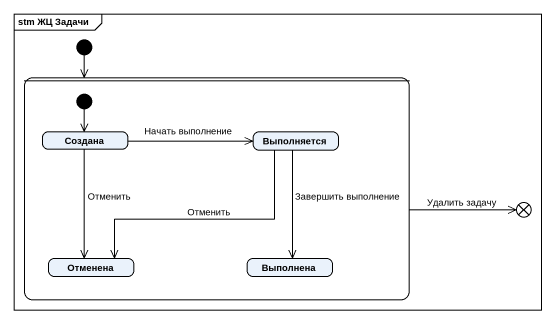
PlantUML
@startuml
mainframe stm ЖЦ Задачи
hide empty description
state " " as state1 {
  state Создана
  state Выполняется
  state Отменена
  state Выполнена
  [*] --> Создана
}
state flowfinal1 <<end>>
[*] --> state1
state1 -right-> flowfinal1 : Удалить задачу
Создана -right-> Выполняется : Начать выполнение
Создана --> Отменена : Отменить
Выполняется --> Отменена : Отменить
Выполняется --> Выполнена : Завершить выполнение
@enduml
